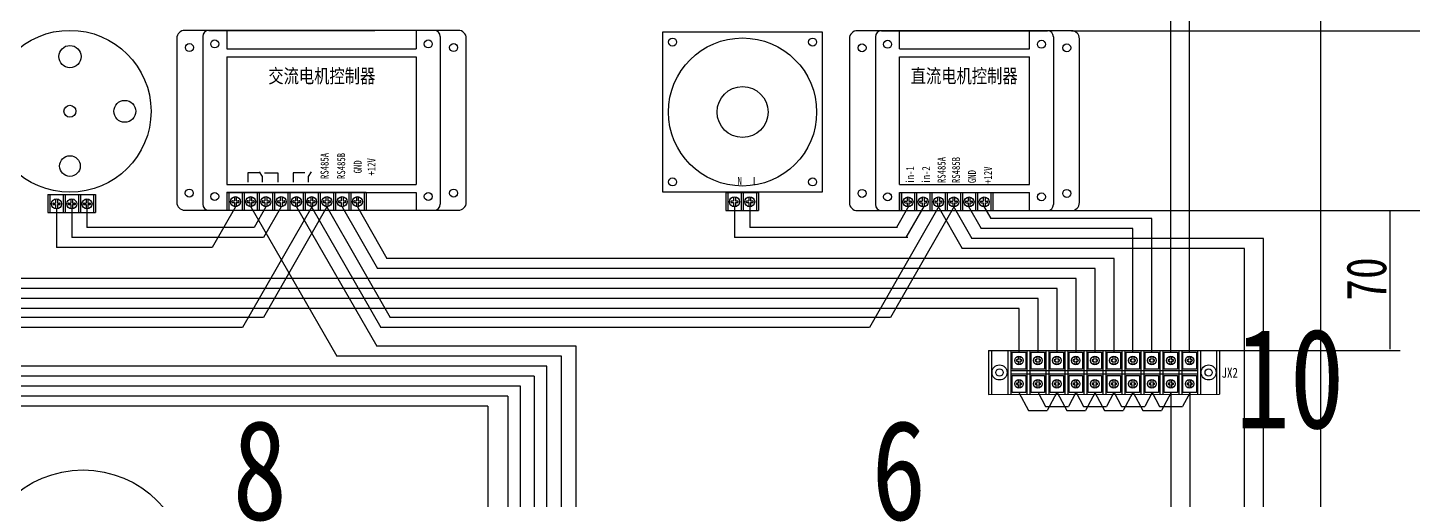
# Model space of a CAD drawing. Extents: x 1266371 to 2543862, y 307832 to 617203.
# Drawn here: x 1267639 to 1268331, y 308514 to 308750 of the extents above; entities that cross this region are included whole.
import ezdxf
from ezdxf.enums import TextEntityAlignment as Align

# ---------------------------------------------------------------- set-up
doc = ezdxf.new("R2010")
doc.units = 0
doc.header["$LTSCALE"] = 1000
doc.header["$MEASUREMENT"] = 0
doc.layers.get('0').update_dxf_attribs({"linetype": 'CONTINUOUS'})
doc.styles.add('-宋体', font='', dxfattribs={"width": 0.8})
doc.styles.get('-宋体').set_extended_font_data('SimSun')

msp = doc.modelspace()

# ---------------------------------------------------------------- linework, layer by layer
at = {"color": 1}
for p, q in [((1268209.75, 308588.18), (1268209.75, 308803)), ((1268219.22, 308588.18), (1268219.22, 308803)), ((1268160.16, 308748.94), (1268375.73, 308748.94)), ((1268094.09, 308661.36), (1268059.27, 308600.54)), ((1268101.69, 308661.36), (1268069.74, 308605.54)), ((1268078.84, 308661.36), (1268072.65, 308650.54)), ((1268086.49, 308661.36), (1268077.44, 308645.54)), ((1268093.39, 308661.36), (1268105.59, 308640.04)), ((1268100.98, 308661.36), (1268110.33, 308645.03)), ((1268108.59, 308661.36), (1268115.08, 308650.02)), ((1268116.21, 308661.36), (1268119.84, 308655.02)), ((1267652.95, 308659.78), (1267652.95, 308640.54)), ((1267660.55, 308659.78), (1267660.55, 308645.54)), ((1267668.13, 308659.78), (1267668.13, 308650.54)), ((1267742.35, 308660.89), (1267730.7, 308640.54)), ((1267780.44, 308660.89), (1267745.89, 308600.54)), ((1267757.59, 308660.89), (1267751.66, 308650.54)), ((1267788.03, 308660.89), (1267756.35, 308605.54)), ((1267765.21, 308660.89), (1267756.43, 308645.54)), ((1267780.43, 308660.89), (1267814.98, 308600.54)), ((1267788.04, 308660.89), (1267819.72, 308605.54)), ((1267795.66, 308660.89), (1267813.32, 308630.04)), ((1267803.27, 308660.89), (1267818.07, 308635.03)), ((1267991.75, 308661.25), (1267991.75, 308645.54)), ((1267999.35, 308661.26), (1267999.35, 308650.54)), ((1268200.33, 308655.02), (1268119.84, 308655.02)), ((1268160.16, 308658.94), (1268375.39, 308658.94)), ((1268200.33, 308588.18), (1268200.33, 308655.02)), ((1268319.37, 308589.55), (1268319.37, 308659.05)), ((1267751.66, 308650.54), (1267668.13, 308650.54)), ((1268073.15, 308650.54), (1267999.35, 308650.54)), ((1268190.86, 308650.02), (1268115.08, 308650.02)), ((1268190.86, 308588.18), (1268190.86, 308650.02)), ((1267756.43, 308645.54), (1267660.55, 308645.54)), ((1268078.39, 308645.54), (1267991.75, 308645.54)), ((1268256.11, 308645.02), (1268110.33, 308645.03)), ((1268256.11, 308405.07), (1268256.11, 308645.02)), ((1267730.7, 308640.54), (1267652.95, 308640.54)), ((1268181.44, 308635.02), (1267818.07, 308635.03)), ((1268246.64, 308640.04), (1268105.59, 308640.04)), ((1268181.44, 308588.18), (1268181.44, 308635.02)), ((1268246.64, 308410.06), (1268246.64, 308640.04)), ((1268171.97, 308630.04), (1267813.32, 308630.04)), ((1268171.97, 308588.18), (1268171.97, 308630.04)), ((1268153.07, 308620.04), (1267514.49, 308620.04)), ((1268162.56, 308625.04), (1267519.27, 308625.04)), ((1268153.07, 308588.18), (1268153.07, 308620.04)), ((1268162.56, 308588.18), (1268162.56, 308625.04)), ((1268143.46, 308615.04), (1267119.59, 308615.04)), ((1268143.46, 308588.18), (1268143.46, 308615.04)), ((1268134.06, 308610.04), (1267114.87, 308610.04)), ((1268134.06, 308588.18), (1268134.06, 308610.04)), ((1267745.89, 308600.54), (1267510.45, 308600.54)), ((1267756.35, 308605.54), (1267515.2, 308605.54)), ((1268059.27, 308600.54), (1267814.98, 308600.54)), ((1268069.74, 308605.54), (1267819.72, 308605.54)), ((1268234.14, 308588.94), (1268324.43, 308588.94)), ((1268133.83, 308568.02), (1268138.64, 308558.87)), ((1268143.45, 308568.02), (1268147.14, 308560.99)), ((1268152.77, 308568.02), (1268147.96, 308558.87)), ((1268152.99, 308568.02), (1268157.8, 308558.87)), ((1268162.39, 308568.02), (1268158.69, 308560.99)), ((1268162.48, 308568.02), (1268166.17, 308560.99)), ((1268171.93, 308568.02), (1268167.12, 308558.87)), ((1268171.92, 308568.02), (1268176.73, 308558.87)), ((1268181.42, 308568.02), (1268177.73, 308560.99)), ((1268181.53, 308568.02), (1268185.22, 308560.99)), ((1268190.86, 308568.02), (1268186.05, 308558.87)), ((1268191.05, 308568.02), (1268195.86, 308558.87)), ((1268200.47, 308568.02), (1268196.77, 308560.99)), ((1268200.47, 308568.02), (1268204.17, 308560.99)), ((1268209.99, 308568.02), (1268205.18, 308558.87)), ((1268209.97, 308293.46), (1268209.97, 308567.99)), ((1268219.41, 308568.02), (1268215.72, 308560.99)), ((1268219.44, 308293.23), (1268219.44, 308567.96)), ((1268138.64, 308558.87), (1268147.96, 308558.87)), ((1268147.14, 308560.99), (1268158.69, 308560.99)), ((1268157.8, 308558.87), (1268167.12, 308558.87)), ((1268166.17, 308560.99), (1268177.73, 308560.99)), ((1268176.73, 308558.87), (1268186.05, 308558.87)), ((1268185.22, 308560.99), (1268196.77, 308560.99)), ((1268195.86, 308558.87), (1268205.18, 308558.87)), ((1268204.17, 308560.99), (1268215.72, 308560.99))]:
    msp.add_line(p, q, dxfattribs=at)
for p, q in [((1267726.01, 308746.11), (1267726.01, 308693.63)), ((1267729.01, 308749.11), (1267812.01, 308749.11)), ((1267738.01, 308749.11), (1267738.01, 308739.96)), ((1267832.72, 308749.12), (1267832.72, 308739.96)), ((1267844.72, 308746.11), (1267844.72, 308687.1)), ((1268062.16, 308745.94), (1268062.16, 308693.46)), ((1268065.16, 308748.94), (1268148.16, 308748.94)), ((1268074.16, 308739.94), (1268074.16, 308748.94)), ((1268139.16, 308739.94), (1268139.16, 308748.94)), ((1268151.16, 308745.94), (1268151.16, 308686.94)), ((1267738.01, 308739.96), (1267832.72, 308739.96)), ((1268074.16, 308739.94), (1268139.16, 308739.94)), ((1267738.01, 308735.96), (1267832.72, 308735.96)), ((1267738.01, 308735.96), (1267738.01, 308671.96)), ((1267832.72, 308735.96), (1267832.72, 308671.96)), ((1268074.16, 308671.94), (1268074.16, 308735.94)), ((1268074.16, 308735.94), (1268139.16, 308735.94)), ((1268139.16, 308671.94), (1268139.16, 308735.94)), ((1267726.01, 308721.13), (1267726.01, 308662.11)), ((1267844.72, 308720.71), (1267844.72, 308662.11)), ((1268062.16, 308720.97), (1268062.16, 308661.94)), ((1268151.16, 308720.55), (1268151.16, 308661.94)), ((1267754.4, 308677.88), (1267748.53, 308677.88)), ((1267748.53, 308677.88), (1267748.53, 308673.2)), ((1267755.87, 308675.96), (1267754.35, 308678.34)), ((1267755.87, 308673.24), (1267755.87, 308675.96)), ((1267756.93, 308677.84), (1267763.51, 308677.84)), ((1267763.51, 308677.84), (1267763.51, 308673.2)), ((1267777.02, 308677.88), (1267771.15, 308677.88)), ((1267771.15, 308677.88), (1267771.15, 308673.2)), ((1267778.87, 308675.96), (1267780.32, 308678.34)), ((1267778.87, 308673.24), (1267778.87, 308675.96)), ((1267738.01, 308671.96), (1267832.72, 308671.96)), ((1268074.16, 308671.94), (1268139.16, 308671.94)), ((1267648.59, 308666.98), (1267672.45, 308666.98)), ((1267648.59, 308666.98), (1267648.59, 308657.98)), ((1267649.59, 308666.98), (1267649.59, 308657.98)), ((1267651.43, 308662.69), (1267652.45, 308662.69)), ((1267651.43, 308661.92), (1267652.45, 308661.92)), ((1267652.45, 308664.77), (1267652.45, 308662.69)), ((1267652.45, 308661.92), (1267652.45, 308659.82)), ((1267653.34, 308664.77), (1267653.34, 308662.69)), ((1267653.34, 308662.69), (1267654.36, 308662.69)), ((1267653.34, 308661.92), (1267653.34, 308659.82)), ((1267653.34, 308661.92), (1267654.38, 308661.92)), ((1267656.21, 308666.98), (1267656.21, 308657.98)), ((1267657.21, 308666.98), (1267657.21, 308657.98)), ((1267659.05, 308662.69), (1267660.07, 308662.69)), ((1267659.05, 308661.92), (1267660.07, 308661.92)), ((1267660.07, 308664.77), (1267660.07, 308662.69)), ((1267660.07, 308661.92), (1267660.07, 308659.82)), ((1267660.96, 308664.77), (1267660.96, 308662.69)), ((1267660.96, 308662.69), (1267661.98, 308662.69)), ((1267660.96, 308661.92), (1267660.96, 308659.82)), ((1267660.96, 308661.92), (1267662, 308661.92)), ((1267663.83, 308666.98), (1267663.83, 308657.98)), ((1267664.83, 308666.98), (1267664.83, 308657.98)), ((1267666.67, 308662.69), (1267667.69, 308662.69)), ((1267666.67, 308661.92), (1267667.69, 308661.92)), ((1267667.69, 308664.77), (1267667.69, 308662.69)), ((1267667.69, 308661.92), (1267667.69, 308659.82)), ((1267668.58, 308664.77), (1267668.58, 308662.69)), ((1267668.58, 308662.69), (1267669.6, 308662.69)), ((1267668.58, 308661.92), (1267668.58, 308659.82)), ((1267668.58, 308661.92), (1267669.62, 308661.92)), ((1267671.45, 308666.98), (1267671.45, 308657.98)), ((1267672.45, 308666.98), (1267672.45, 308657.98)), ((1267738.01, 308668.09), (1267738.01, 308659.24)), ((1267738.01, 308668.09), (1267807.59, 308668.09)), ((1267738.01, 308668.09), (1267738.01, 308659.09)), ((1267738.01, 308667.96), (1267832.72, 308667.96)), ((1267739.01, 308668.09), (1267739.01, 308659.09)), ((1267740.84, 308663.81), (1267741.86, 308663.81)), ((1267740.84, 308663.03), (1267741.86, 308663.03)), ((1267741.86, 308665.88), (1267741.86, 308663.81)), ((1267741.86, 308663.03), (1267741.86, 308660.94)), ((1267742.76, 308665.88), (1267742.76, 308663.81)), ((1267742.76, 308663.81), (1267743.77, 308663.81)), ((1267742.76, 308663.03), (1267742.76, 308660.93)), ((1267742.76, 308663.03), (1267743.79, 308663.03)), ((1267745.63, 308668.09), (1267745.63, 308659.09)), ((1267746.63, 308668.09), (1267746.63, 308659.09)), ((1267748.46, 308663.81), (1267749.48, 308663.81)), ((1267748.46, 308663.03), (1267749.48, 308663.03)), ((1267749.48, 308665.88), (1267749.48, 308663.81)), ((1267749.48, 308663.03), (1267749.48, 308660.94)), ((1267750.38, 308665.88), (1267750.38, 308663.81)), ((1267750.38, 308663.81), (1267751.39, 308663.81)), ((1267750.38, 308663.03), (1267750.38, 308660.93)), ((1267750.38, 308663.03), (1267751.41, 308663.03)), ((1267753.25, 308668.09), (1267753.25, 308659.09)), ((1267754.25, 308668.09), (1267754.25, 308659.09)), ((1267756.08, 308663.81), (1267757.1, 308663.81)), ((1267756.08, 308663.03), (1267757.1, 308663.03)), ((1267757.1, 308665.88), (1267757.1, 308663.81)), ((1267757.1, 308663.03), (1267757.1, 308660.94)), ((1267758, 308665.88), (1267758, 308663.81)), ((1267758, 308663.81), (1267759.01, 308663.81)), ((1267758, 308663.03), (1267758, 308660.93)), ((1267758, 308663.03), (1267759.03, 308663.03)), ((1267760.87, 308668.09), (1267760.87, 308659.09)), ((1267761.87, 308668.09), (1267761.87, 308659.09)), ((1267763.7, 308663.81), (1267764.72, 308663.81)), ((1267763.7, 308663.03), (1267764.72, 308663.03)), ((1267764.72, 308665.88), (1267764.72, 308663.81)), ((1267764.72, 308663.03), (1267764.72, 308660.94)), ((1267765.62, 308665.88), (1267765.62, 308663.81)), ((1267765.62, 308663.81), (1267766.63, 308663.81)), ((1267765.62, 308663.03), (1267765.62, 308660.93)), ((1267765.62, 308663.03), (1267766.65, 308663.03)), ((1267768.49, 308668.09), (1267768.49, 308659.09)), ((1267769.49, 308668.09), (1267769.49, 308659.09)), ((1267771.32, 308663.81), (1267772.34, 308663.81)), ((1267771.32, 308663.03), (1267772.34, 308663.03)), ((1267772.34, 308665.88), (1267772.34, 308663.81)), ((1267772.34, 308663.03), (1267772.34, 308660.94)), ((1267773.24, 308665.88), (1267773.24, 308663.81)), ((1267773.24, 308663.81), (1267774.25, 308663.81)), ((1267773.24, 308663.03), (1267773.24, 308660.93)), ((1267773.24, 308663.03), (1267774.27, 308663.03)), ((1267776.11, 308668.09), (1267776.11, 308659.09)), ((1267777.11, 308668.09), (1267777.11, 308659.09)), ((1267778.94, 308663.81), (1267779.96, 308663.81)), ((1267778.94, 308663.03), (1267779.96, 308663.03)), ((1267779.96, 308665.88), (1267779.96, 308663.81)), ((1267779.96, 308663.03), (1267779.96, 308660.94)), ((1267780.86, 308665.88), (1267780.86, 308663.81)), ((1267780.86, 308663.81), (1267781.87, 308663.81)), ((1267780.86, 308663.03), (1267780.86, 308660.93)), ((1267780.86, 308663.03), (1267781.89, 308663.03)), ((1267783.73, 308668.09), (1267783.73, 308659.09)), ((1267784.73, 308668.09), (1267784.73, 308659.09)), ((1267786.56, 308663.81), (1267787.58, 308663.81)), ((1267786.56, 308663.03), (1267787.58, 308663.03)), ((1267787.58, 308665.88), (1267787.58, 308663.81)), ((1267787.58, 308663.03), (1267787.58, 308660.94)), ((1267788.48, 308665.88), (1267788.48, 308663.81)), ((1267788.48, 308663.81), (1267789.49, 308663.81)), ((1267788.48, 308663.03), (1267788.48, 308660.93)), ((1267788.48, 308663.03), (1267789.51, 308663.03)), ((1267791.35, 308668.09), (1267791.35, 308659.09)), ((1267792.35, 308668.09), (1267792.35, 308659.09)), ((1267794.18, 308663.81), (1267795.2, 308663.81)), ((1267794.18, 308663.03), (1267795.2, 308663.03)), ((1267795.2, 308665.88), (1267795.2, 308663.81)), ((1267795.2, 308663.03), (1267795.2, 308660.94)), ((1267796.1, 308665.88), (1267796.1, 308663.81)), ((1267796.1, 308663.81), (1267797.11, 308663.81)), ((1267796.1, 308663.03), (1267796.1, 308660.93)), ((1267796.1, 308663.03), (1267797.13, 308663.03)), ((1267798.97, 308668.09), (1267798.97, 308659.09)), ((1267799.97, 308668.09), (1267799.97, 308659.09)), ((1267801.8, 308663.81), (1267802.82, 308663.81)), ((1267801.8, 308663.03), (1267802.82, 308663.03)), ((1267802.82, 308665.88), (1267802.82, 308663.81)), ((1267802.82, 308663.03), (1267802.82, 308660.94)), ((1267803.72, 308665.88), (1267803.72, 308663.81)), ((1267803.72, 308663.81), (1267804.73, 308663.81)), ((1267803.72, 308663.03), (1267803.72, 308660.93)), ((1267803.72, 308663.03), (1267804.75, 308663.03)), ((1267806.59, 308668.09), (1267806.59, 308659.09)), ((1267807.59, 308668.09), (1267807.59, 308659.09)), ((1267832.72, 308667.96), (1267832.72, 308659.11)), ((1267987.43, 308668.05), (1268003.67, 308668.05)), ((1267987.43, 308668.05), (1267987.43, 308659.05)), ((1267988.43, 308668.05), (1267988.43, 308659.05)), ((1267990.26, 308663.76), (1267991.28, 308663.76)), ((1267990.26, 308662.99), (1267991.28, 308662.99)), ((1267991.28, 308665.84), (1267991.28, 308663.76)), ((1267991.28, 308662.99), (1267991.28, 308660.89)), ((1267992.18, 308665.84), (1267992.18, 308663.76)), ((1267992.18, 308663.76), (1267993.19, 308663.76)), ((1267992.18, 308662.99), (1267992.18, 308660.89)), ((1267992.18, 308662.99), (1267993.21, 308662.99)), ((1267995.05, 308668.05), (1267995.05, 308659.05)), ((1267996.05, 308668.05), (1267996.05, 308659.05)), ((1267997.88, 308663.76), (1267998.9, 308663.76)), ((1267997.88, 308662.99), (1267998.9, 308662.99)), ((1267998.9, 308665.84), (1267998.9, 308663.76)), ((1267998.9, 308662.99), (1267998.9, 308660.89)), ((1267999.8, 308665.84), (1267999.8, 308663.76)), ((1267999.8, 308663.76), (1268000.81, 308663.76)), ((1267999.8, 308662.99), (1267999.8, 308660.89)), ((1267999.8, 308662.99), (1268000.83, 308662.99)), ((1268002.67, 308668.05), (1268002.67, 308659.05)), ((1268003.67, 308668.05), (1268003.67, 308659.05)), ((1268074.16, 308658.94), (1268074.16, 308667.94)), ((1268074.16, 308667.94), (1268139.16, 308667.94)), ((1268074.16, 308667.94), (1268120.88, 308667.94)), ((1268074.16, 308667.94), (1268074.16, 308658.94)), ((1268074.16, 308667.94), (1268120.88, 308667.94)), ((1268074.16, 308667.94), (1268074.16, 308658.94)), ((1268075.16, 308667.94), (1268075.16, 308658.94)), ((1268075.16, 308667.94), (1268075.16, 308658.94)), ((1268076.99, 308662.88), (1268078.01, 308662.88)), ((1268076.99, 308662.88), (1268078.01, 308662.88)), ((1268077, 308663.66), (1268078.01, 308663.66)), ((1268077, 308663.66), (1268078.01, 308663.66)), ((1268078.01, 308665.73), (1268078.01, 308663.66)), ((1268078.01, 308665.73), (1268078.01, 308663.66)), ((1268078.01, 308662.88), (1268078.01, 308660.79)), ((1268078.01, 308662.88), (1268078.01, 308660.79)), ((1268078.91, 308665.73), (1268078.91, 308663.66)), ((1268078.91, 308665.73), (1268078.91, 308663.66)), ((1268078.91, 308663.66), (1268079.93, 308663.66)), ((1268078.91, 308663.66), (1268079.93, 308663.66)), ((1268078.91, 308662.88), (1268078.91, 308660.79)), ((1268078.91, 308662.88), (1268079.94, 308662.88)), ((1268078.91, 308662.88), (1268078.91, 308660.79)), ((1268078.91, 308662.88), (1268079.94, 308662.88)), ((1268081.78, 308667.94), (1268081.78, 308658.94)), ((1268081.78, 308667.94), (1268081.78, 308658.94)), ((1268082.78, 308667.94), (1268082.78, 308658.94)), ((1268082.78, 308667.94), (1268082.78, 308658.94)), ((1268084.61, 308662.88), (1268085.63, 308662.88)), ((1268084.61, 308662.88), (1268085.63, 308662.88)), ((1268084.62, 308663.66), (1268085.63, 308663.66)), ((1268084.62, 308663.66), (1268085.63, 308663.66)), ((1268085.63, 308665.73), (1268085.63, 308663.66)), ((1268085.63, 308665.73), (1268085.63, 308663.66)), ((1268085.63, 308662.88), (1268085.63, 308660.79)), ((1268085.63, 308662.88), (1268085.63, 308660.79)), ((1268086.53, 308665.73), (1268086.53, 308663.66)), ((1268086.53, 308665.73), (1268086.53, 308663.66)), ((1268086.53, 308663.66), (1268087.55, 308663.66)), ((1268086.53, 308663.66), (1268087.55, 308663.66)), ((1268086.53, 308662.88), (1268086.53, 308660.79)), ((1268086.53, 308662.88), (1268087.56, 308662.88)), ((1268086.53, 308662.88), (1268086.53, 308660.79)), ((1268086.53, 308662.88), (1268087.56, 308662.88)), ((1268089.4, 308667.94), (1268089.4, 308658.94)), ((1268089.4, 308667.94), (1268089.4, 308658.94)), ((1268090.4, 308667.94), (1268090.4, 308658.94)), ((1268090.4, 308667.94), (1268090.4, 308658.94)), ((1268092.23, 308662.88), (1268093.25, 308662.88)), ((1268092.23, 308662.88), (1268093.25, 308662.88)), ((1268092.24, 308663.66), (1268093.25, 308663.66)), ((1268092.24, 308663.66), (1268093.25, 308663.66)), ((1268093.25, 308665.73), (1268093.25, 308663.66)), ((1268093.25, 308665.73), (1268093.25, 308663.66)), ((1268093.25, 308662.88), (1268093.25, 308660.79)), ((1268093.25, 308662.88), (1268093.25, 308660.79)), ((1268094.15, 308665.73), (1268094.15, 308663.66)), ((1268094.15, 308665.73), (1268094.15, 308663.66)), ((1268094.15, 308663.66), (1268095.17, 308663.66)), ((1268094.15, 308663.66), (1268095.17, 308663.66)), ((1268094.15, 308662.88), (1268094.15, 308660.79)), ((1268094.15, 308662.88), (1268095.18, 308662.88)), ((1268094.15, 308662.88), (1268094.15, 308660.79)), ((1268094.15, 308662.88), (1268095.18, 308662.88)), ((1268097.02, 308667.94), (1268097.02, 308658.94)), ((1268097.02, 308667.94), (1268097.02, 308658.94)), ((1268098.02, 308667.94), (1268098.02, 308658.94)), ((1268098.02, 308667.94), (1268098.02, 308658.94)), ((1268099.85, 308662.88), (1268100.87, 308662.88)), ((1268099.85, 308662.88), (1268100.87, 308662.88)), ((1268099.86, 308663.66), (1268100.87, 308663.66)), ((1268099.86, 308663.66), (1268100.87, 308663.66)), ((1268100.87, 308665.73), (1268100.87, 308663.66)), ((1268100.87, 308665.73), (1268100.87, 308663.66)), ((1268100.87, 308662.88), (1268100.87, 308660.79)), ((1268100.87, 308662.88), (1268100.87, 308660.79)), ((1268101.77, 308665.73), (1268101.77, 308663.66)), ((1268101.77, 308665.73), (1268101.77, 308663.66)), ((1268101.77, 308663.66), (1268102.79, 308663.66)), ((1268101.77, 308663.66), (1268102.79, 308663.66)), ((1268101.77, 308662.88), (1268101.77, 308660.79)), ((1268101.77, 308662.88), (1268102.8, 308662.88)), ((1268101.77, 308662.88), (1268101.77, 308660.79)), ((1268101.77, 308662.88), (1268102.8, 308662.88)), ((1268104.64, 308667.94), (1268104.64, 308658.94)), ((1268104.64, 308667.94), (1268104.64, 308658.94)), ((1268105.64, 308667.94), (1268105.64, 308658.94)), ((1268105.64, 308667.94), (1268105.64, 308658.94)), ((1268107.47, 308662.88), (1268108.49, 308662.88)), ((1268107.47, 308662.88), (1268108.49, 308662.88)), ((1268107.48, 308663.66), (1268108.49, 308663.66)), ((1268107.48, 308663.66), (1268108.49, 308663.66)), ((1268108.49, 308665.73), (1268108.49, 308663.66)), ((1268108.49, 308665.73), (1268108.49, 308663.66)), ((1268108.49, 308662.88), (1268108.49, 308660.79)), ((1268108.49, 308662.88), (1268108.49, 308660.79)), ((1268109.39, 308665.73), (1268109.39, 308663.66)), ((1268109.39, 308665.73), (1268109.39, 308663.66)), ((1268109.39, 308663.66), (1268110.41, 308663.66)), ((1268109.39, 308663.66), (1268110.41, 308663.66)), ((1268109.39, 308662.88), (1268109.39, 308660.79)), ((1268109.39, 308662.88), (1268110.42, 308662.88)), ((1268109.39, 308662.88), (1268109.39, 308660.79)), ((1268109.39, 308662.88), (1268110.42, 308662.88)), ((1268112.26, 308667.94), (1268112.26, 308658.94)), ((1268112.26, 308667.94), (1268112.26, 308658.94)), ((1268113.26, 308667.94), (1268113.26, 308658.94)), ((1268113.26, 308667.94), (1268113.26, 308658.94)), ((1268115.09, 308662.88), (1268116.11, 308662.88)), ((1268115.09, 308662.88), (1268116.11, 308662.88)), ((1268115.1, 308663.66), (1268116.11, 308663.66)), ((1268115.1, 308663.66), (1268116.11, 308663.66)), ((1268116.11, 308665.73), (1268116.11, 308663.66)), ((1268116.11, 308665.73), (1268116.11, 308663.66)), ((1268116.11, 308662.88), (1268116.11, 308660.79)), ((1268116.11, 308662.88), (1268116.11, 308660.79)), ((1268117.01, 308665.73), (1268117.01, 308663.66)), ((1268117.01, 308665.73), (1268117.01, 308663.66)), ((1268117.01, 308663.66), (1268118.03, 308663.66)), ((1268117.01, 308663.66), (1268118.03, 308663.66)), ((1268117.01, 308662.88), (1268117.01, 308660.79)), ((1268117.01, 308662.88), (1268118.04, 308662.88)), ((1268117.01, 308662.88), (1268117.01, 308660.79)), ((1268117.01, 308662.88), (1268118.04, 308662.88)), ((1268119.88, 308667.94), (1268119.88, 308658.94)), ((1268119.88, 308667.94), (1268119.88, 308658.94)), ((1268120.88, 308667.94), (1268120.88, 308658.94)), ((1268120.88, 308667.94), (1268120.88, 308658.94)), ((1268139.16, 308658.94), (1268139.16, 308667.94)), ((1267648.59, 308657.98), (1267672.45, 308657.98)), ((1267738.01, 308659.09), (1267807.59, 308659.09)), ((1267749.95, 308660.89), (1267792.93, 308586.15)), ((1267772.82, 308660.89), (1267812.93, 308591.15)), ((1267987.43, 308659.05), (1268003.67, 308659.05)), ((1268065.16, 308658.94), (1268148.16, 308658.94)), ((1268074.16, 308658.94), (1268120.88, 308658.94)), ((1268074.16, 308658.94), (1268120.88, 308658.94)), ((1267905.37, 308586.15), (1267792.93, 308586.15)), ((1267912.65, 308591.15), (1267812.93, 308591.15)), ((1267905.37, 308340.38), (1267905.37, 308586.15)), ((1267912.65, 308345.08), (1267912.65, 308591.15)), ((1268118.67, 308588.94), (1268234.14, 308588.94)), ((1268118.67, 308588.94), (1268118.67, 308566.99)), ((1268120.17, 308588.94), (1268120.17, 308566.99)), ((1268128.34, 308588.94), (1268128.34, 308567.04)), ((1268129.84, 308588.94), (1268129.84, 308567.04)), ((1268133.48, 308586.07), (1268133.48, 308584.38)), ((1268134.38, 308586.07), (1268134.38, 308584.38)), ((1268137.84, 308588.94), (1268137.84, 308567.04)), ((1268139.34, 308588.94), (1268139.34, 308567.04)), ((1268142.9, 308586.07), (1268142.9, 308584.38)), ((1268143.8, 308586.07), (1268143.8, 308584.38)), ((1268147.34, 308588.94), (1268147.34, 308567.04)), ((1268148.84, 308588.94), (1268148.84, 308567.04)), ((1268152.42, 308586.07), (1268152.42, 308584.38)), ((1268153.32, 308586.07), (1268153.32, 308584.38)), ((1268156.84, 308588.94), (1268156.84, 308567.04)), ((1268158.34, 308588.94), (1268158.34, 308567.04)), ((1268161.84, 308586.07), (1268161.84, 308584.38)), ((1268162.73, 308586.07), (1268162.73, 308584.38)), ((1268166.34, 308588.94), (1268166.34, 308567.04)), ((1268167.84, 308588.94), (1268167.84, 308567.04)), ((1268171.4, 308586.07), (1268171.4, 308584.38)), ((1268172.29, 308586.07), (1268172.29, 308584.38)), ((1268175.84, 308588.94), (1268175.84, 308567.04)), ((1268177.34, 308588.94), (1268177.34, 308567.04)), ((1268180.92, 308586.07), (1268180.92, 308584.38)), ((1268181.82, 308586.07), (1268181.82, 308584.38)), ((1268185.34, 308588.94), (1268185.34, 308567.04)), ((1268186.84, 308588.94), (1268186.84, 308567.04)), ((1268190.4, 308586.07), (1268190.4, 308584.38)), ((1268191.3, 308586.07), (1268191.3, 308584.38)), ((1268194.84, 308588.94), (1268194.84, 308567.04)), ((1268196.34, 308588.94), (1268196.34, 308567.04)), ((1268199.87, 308586.07), (1268199.87, 308584.38)), ((1268200.76, 308586.07), (1268200.76, 308584.38)), ((1268204.34, 308588.94), (1268204.34, 308567.04)), ((1268205.84, 308588.94), (1268205.84, 308567.04)), ((1268209.34, 308586.07), (1268209.34, 308584.38)), ((1268210.24, 308586.07), (1268210.24, 308584.38)), ((1268213.84, 308588.94), (1268213.84, 308567.04)), ((1268215.34, 308588.94), (1268215.34, 308567.04)), ((1268218.78, 308586.07), (1268218.78, 308584.38)), ((1268219.68, 308586.07), (1268219.68, 308584.38)), ((1268223.22, 308588.94), (1268223.22, 308567.04)), ((1268224.72, 308588.94), (1268224.72, 308567.04)), ((1268232.64, 308588.94), (1268232.64, 308567.04)), ((1268234.14, 308588.94), (1268234.14, 308567.04)), ((1267897.89, 308581.15), (1267354.6, 308581.15)), ((1267897.89, 308335.08), (1267897.89, 308581.15)), ((1268129.84, 308578.9), (1268223.22, 308578.9)), ((1268132.96, 308584.38), (1268133.48, 308584.38)), ((1268132.96, 308583.61), (1268133.48, 308583.61)), ((1268133.48, 308583.61), (1268133.48, 308581.9)), ((1268134.38, 308584.38), (1268134.89, 308584.38)), ((1268134.38, 308583.61), (1268134.38, 308581.9)), ((1268134.38, 308583.61), (1268134.91, 308583.61)), ((1268142.38, 308584.38), (1268142.9, 308584.38)), ((1268142.38, 308583.61), (1268142.9, 308583.61)), ((1268142.9, 308583.61), (1268142.9, 308581.9)), ((1268143.8, 308584.38), (1268144.31, 308584.38)), ((1268143.8, 308583.61), (1268143.8, 308581.9)), ((1268143.8, 308583.61), (1268144.33, 308583.61)), ((1268151.9, 308584.38), (1268152.42, 308584.38)), ((1268151.9, 308583.61), (1268152.42, 308583.61)), ((1268152.42, 308583.61), (1268152.42, 308581.9)), ((1268153.32, 308584.38), (1268153.83, 308584.38)), ((1268153.32, 308583.61), (1268153.32, 308581.9)), ((1268153.32, 308583.61), (1268153.85, 308583.61)), ((1268161.32, 308584.38), (1268161.84, 308584.38)), ((1268161.32, 308583.61), (1268161.84, 308583.61)), ((1268161.84, 308583.61), (1268161.84, 308581.9)), ((1268162.73, 308584.38), (1268163.25, 308584.38)), ((1268162.73, 308583.61), (1268162.73, 308581.9)), ((1268162.73, 308583.61), (1268163.27, 308583.61)), ((1268170.88, 308584.38), (1268171.4, 308584.38)), ((1268170.88, 308583.61), (1268171.4, 308583.61)), ((1268171.4, 308583.61), (1268171.4, 308581.9)), ((1268172.29, 308584.38), (1268172.81, 308584.38)), ((1268172.29, 308583.61), (1268172.29, 308581.9)), ((1268172.29, 308583.61), (1268172.83, 308583.61)), ((1268180.4, 308584.38), (1268180.92, 308584.38)), ((1268180.4, 308583.61), (1268180.92, 308583.61)), ((1268180.92, 308583.61), (1268180.92, 308581.9)), ((1268181.82, 308584.38), (1268182.34, 308584.38)), ((1268181.82, 308583.61), (1268181.82, 308581.9)), ((1268181.82, 308583.61), (1268182.35, 308583.61)), ((1268189.88, 308584.38), (1268190.4, 308584.38)), ((1268189.88, 308583.61), (1268190.4, 308583.61)), ((1268190.4, 308583.61), (1268190.4, 308581.9)), ((1268191.3, 308584.38), (1268191.81, 308584.38)), ((1268191.3, 308583.61), (1268191.3, 308581.9)), ((1268191.3, 308583.61), (1268191.83, 308583.61)), ((1268199.35, 308584.38), (1268199.87, 308584.38)), ((1268199.35, 308583.61), (1268199.87, 308583.61)), ((1268199.87, 308583.61), (1268199.87, 308581.9)), ((1268200.76, 308584.38), (1268201.28, 308584.38)), ((1268200.76, 308583.61), (1268200.76, 308581.9)), ((1268200.76, 308583.61), (1268201.3, 308583.61)), ((1268208.82, 308583.61), (1268209.34, 308583.61)), ((1268208.83, 308584.38), (1268209.34, 308584.38)), ((1268209.34, 308583.61), (1268209.34, 308581.9)), ((1268210.24, 308584.38), (1268210.76, 308584.38)), ((1268210.24, 308583.61), (1268210.24, 308581.9)), ((1268210.24, 308583.61), (1268210.77, 308583.61)), ((1268218.26, 308584.38), (1268218.78, 308584.38)), ((1268218.26, 308583.61), (1268218.78, 308583.61)), ((1268218.78, 308583.61), (1268218.78, 308581.9)), ((1268219.68, 308584.38), (1268220.19, 308584.38)), ((1268219.68, 308583.61), (1268219.68, 308581.9)), ((1268219.68, 308583.61), (1268220.21, 308583.61)), ((1267891.57, 308576.15), (1267271.97, 308576.15)), ((1267891.57, 308576.15), (1267891.57, 308330.08)), ((1268129.84, 308577.26), (1268223.22, 308577.26)), ((1268132.96, 308572.68), (1268133.48, 308572.68)), ((1268132.96, 308571.91), (1268133.48, 308571.91)), ((1268133.48, 308574.37), (1268133.48, 308572.68)), ((1268133.48, 308571.91), (1268133.48, 308570.2)), ((1268134.38, 308574.37), (1268134.38, 308572.68)), ((1268134.38, 308572.68), (1268134.89, 308572.68)), ((1268134.38, 308571.91), (1268134.38, 308570.2)), ((1268134.38, 308571.91), (1268134.91, 308571.91)), ((1268142.38, 308572.68), (1268142.9, 308572.68)), ((1268142.38, 308571.91), (1268142.9, 308571.91)), ((1268142.9, 308574.37), (1268142.9, 308572.68)), ((1268142.9, 308571.91), (1268142.9, 308570.2)), ((1268143.8, 308574.37), (1268143.8, 308572.68)), ((1268143.8, 308572.68), (1268144.31, 308572.68)), ((1268143.8, 308571.91), (1268143.8, 308570.2)), ((1268143.8, 308571.91), (1268144.33, 308571.91)), ((1268151.9, 308572.68), (1268152.42, 308572.68)), ((1268151.9, 308571.91), (1268152.42, 308571.91)), ((1268152.42, 308574.37), (1268152.42, 308572.68)), ((1268152.42, 308571.91), (1268152.42, 308570.2)), ((1268153.32, 308574.37), (1268153.32, 308572.68)), ((1268153.32, 308572.68), (1268153.83, 308572.68)), ((1268153.32, 308571.91), (1268153.32, 308570.2)), ((1268153.32, 308571.91), (1268153.85, 308571.91)), ((1268161.32, 308572.68), (1268161.84, 308572.68)), ((1268161.32, 308571.91), (1268161.84, 308571.91)), ((1268161.84, 308574.37), (1268161.84, 308572.68)), ((1268161.84, 308571.91), (1268161.84, 308570.2)), ((1268162.73, 308574.37), (1268162.73, 308572.68)), ((1268162.73, 308572.68), (1268163.25, 308572.68)), ((1268162.73, 308571.91), (1268162.73, 308570.2)), ((1268162.73, 308571.91), (1268163.27, 308571.91)), ((1268170.88, 308572.68), (1268171.4, 308572.68)), ((1268170.88, 308571.91), (1268171.4, 308571.91)), ((1268171.4, 308574.37), (1268171.4, 308572.68)), ((1268171.4, 308571.91), (1268171.4, 308570.2)), ((1268172.29, 308574.37), (1268172.29, 308572.68)), ((1268172.29, 308572.68), (1268172.81, 308572.68)), ((1268172.29, 308571.91), (1268172.29, 308570.2)), ((1268172.29, 308571.91), (1268172.83, 308571.91)), ((1268180.4, 308572.68), (1268180.92, 308572.68)), ((1268180.4, 308571.91), (1268180.92, 308571.91)), ((1268180.92, 308574.37), (1268180.92, 308572.68)), ((1268180.92, 308571.91), (1268180.92, 308570.2)), ((1268181.82, 308574.37), (1268181.82, 308572.68)), ((1268181.82, 308572.68), (1268182.34, 308572.68)), ((1268181.82, 308571.91), (1268181.82, 308570.2)), ((1268181.82, 308571.91), (1268182.35, 308571.91)), ((1268189.88, 308572.68), (1268190.4, 308572.68)), ((1268189.88, 308571.91), (1268190.4, 308571.91)), ((1268190.4, 308574.37), (1268190.4, 308572.68)), ((1268190.4, 308571.91), (1268190.4, 308570.2)), ((1268191.3, 308574.37), (1268191.3, 308572.68)), ((1268191.3, 308572.68), (1268191.81, 308572.68)), ((1268191.3, 308571.91), (1268191.3, 308570.2)), ((1268191.3, 308571.91), (1268191.83, 308571.91)), ((1268199.35, 308572.68), (1268199.87, 308572.68)), ((1268199.35, 308571.91), (1268199.87, 308571.91)), ((1268199.87, 308574.37), (1268199.87, 308572.68)), ((1268199.87, 308571.91), (1268199.87, 308570.2)), ((1268200.76, 308574.37), (1268200.76, 308572.68)), ((1268200.76, 308572.68), (1268201.28, 308572.68)), ((1268200.76, 308571.91), (1268200.76, 308570.2)), ((1268200.76, 308571.91), (1268201.3, 308571.91)), ((1268208.82, 308571.91), (1268209.34, 308571.91)), ((1268208.83, 308572.68), (1268209.34, 308572.68)), ((1268209.34, 308574.37), (1268209.34, 308572.68)), ((1268209.34, 308571.91), (1268209.34, 308570.2)), ((1268210.24, 308574.37), (1268210.24, 308572.68)), ((1268210.24, 308572.68), (1268210.76, 308572.68)), ((1268210.24, 308571.91), (1268210.24, 308570.2)), ((1268210.24, 308571.91), (1268210.77, 308571.91)), ((1268218.26, 308572.68), (1268218.78, 308572.68)), ((1268218.26, 308571.91), (1268218.78, 308571.91)), ((1268218.78, 308574.37), (1268218.78, 308572.68)), ((1268218.78, 308571.91), (1268218.78, 308570.2)), ((1268219.68, 308574.37), (1268219.68, 308572.68)), ((1268219.68, 308572.68), (1268220.19, 308572.68)), ((1268219.68, 308571.91), (1268219.68, 308570.2)), ((1268219.68, 308571.91), (1268220.21, 308571.91)), ((1267878.51, 308566.15), (1266934.05, 308566.15)), ((1267884.81, 308571.15), (1266941.7, 308571.15)), ((1267878.51, 308566.15), (1267878.51, 308320.08)), ((1267884.81, 308325.08), (1267884.81, 308571.15)), ((1268118.67, 308566.99), (1268234.14, 308567.04)), ((1267868.51, 308561.15), (1267264.37, 308561.15)), ((1267868.51, 308561.15), (1267868.51, 308320.08))]:
    msp.add_line(p, q)
for points in [[(1266784.74, 308114.1), (1268284.74, 308114.1), (1268284.74, 309034.1), (1266784.74, 309034.1)], [(1267955.79, 308668.27), (1268035.79, 308668.27), (1268035.79, 308748.27), (1267955.79, 308748.27)], [(1268130.59, 308588.18), (1268137.29, 308588.18), (1268137.29, 308579.68), (1268130.59, 308579.68)], [(1268140.01, 308588.18), (1268146.71, 308588.18), (1268146.71, 308579.68), (1268140.01, 308579.68)], [(1268149.53, 308588.18), (1268156.23, 308588.18), (1268156.23, 308579.68), (1268149.53, 308579.68)], [(1268158.95, 308588.18), (1268165.65, 308588.18), (1268165.65, 308579.68), (1268158.95, 308579.68)], [(1268168.51, 308588.18), (1268175.21, 308588.18), (1268175.21, 308579.68), (1268168.51, 308579.68)], [(1268178.03, 308588.18), (1268184.73, 308588.18), (1268184.73, 308579.68), (1268178.03, 308579.68)], [(1268187.51, 308588.18), (1268194.21, 308588.18), (1268194.21, 308579.68), (1268187.51, 308579.68)], [(1268196.98, 308588.18), (1268203.68, 308588.18), (1268203.68, 308579.68), (1268196.98, 308579.68)], [(1268206.45, 308588.18), (1268213.15, 308588.18), (1268213.15, 308579.68), (1268206.45, 308579.68)], [(1268215.89, 308588.18), (1268222.59, 308588.18), (1268222.59, 308579.68), (1268215.89, 308579.68)], [(1268130.59, 308576.48), (1268137.29, 308576.48), (1268137.29, 308567.98), (1268130.59, 308567.98)], [(1268140.01, 308576.48), (1268146.71, 308576.48), (1268146.71, 308567.98), (1268140.01, 308567.98)], [(1268149.53, 308576.48), (1268156.23, 308576.48), (1268156.23, 308567.98), (1268149.53, 308567.98)], [(1268158.95, 308576.48), (1268165.65, 308576.48), (1268165.65, 308567.98), (1268158.95, 308567.98)], [(1268168.51, 308576.48), (1268175.21, 308576.48), (1268175.21, 308567.98), (1268168.51, 308567.98)], [(1268178.03, 308576.48), (1268184.73, 308576.48), (1268184.73, 308567.98), (1268178.03, 308567.98)], [(1268187.51, 308576.48), (1268194.21, 308576.48), (1268194.21, 308567.98), (1268187.51, 308567.98)], [(1268196.98, 308576.48), (1268203.68, 308576.48), (1268203.68, 308567.98), (1268196.98, 308567.98)], [(1268206.45, 308576.48), (1268213.15, 308576.48), (1268213.15, 308567.98), (1268206.45, 308567.98)], [(1268215.89, 308576.48), (1268222.59, 308576.48), (1268222.59, 308567.98), (1268215.89, 308567.98)]]:
    msp.add_lwpolyline(points, close=True)
for points in [[(1267849.23, 308749.11), (1267717.01, 308749.11, 0.414214), (1267713.01, 308745.11), (1267713.01, 308663.11, 0.414214), (1267717.01, 308659.11), (1267841.59, 308659.11)], [(1267839.33, 308659.11), (1267853.72, 308659.11, 0.414214), (1267857.72, 308663.11), (1267857.72, 308745.11, 0.414214), (1267853.72, 308749.11), (1267849.07, 308749.11)]]:
    msp.add_lwpolyline(points, format="xyb")
msp.add_lwpolyline([(1268053.16, 308658.94), (1268160.16, 308658.94, 0.414214), (1268164.16, 308662.94), (1268164.16, 308744.94, 0.414214), (1268160.16, 308748.94), (1268053.16, 308748.94, 0.414214), (1268049.16, 308744.94), (1268049.16, 308662.94, 0.414214)], format="xyb", close=True)
at = {"color": 7}
for centre, radius in [((1267659.63, 308708.62), 40.51), ((1267659.63, 308736.01), 5.56), ((1267687.02, 308708.62), 5.47), ((1267659.63, 308681.24), 5.16)]:
    msp.add_circle(centre, radius, dxfattribs=at)
for centre, radius in [((1267995.79, 308708.27), 37.03), ((1267960.79, 308743.27), 2), ((1268030.79, 308743.27), 2), ((1267719.35, 308740.54), 2), ((1267731.98, 308742.32), 2), ((1267838.69, 308742.32), 2), ((1267851.38, 308740.54), 2), ((1268055.5, 308740.38), 2), ((1268068.26, 308742.15), 2), ((1268145.16, 308742.15), 2), ((1268157.83, 308740.38), 2), ((1267995.79, 308708.27), 12.73), ((1267960.79, 308673.27), 2), ((1268030.79, 308673.27), 2), ((1267719.28, 308667.69), 2), ((1267851.38, 308667.69), 2), ((1268055.5, 308667.53), 2), ((1268157.83, 308667.53), 2), ((1267652.9, 308662.3), 2.51), ((1267660.52, 308662.3), 2.51), ((1267668.14, 308662.3), 2.51), ((1267731.98, 308666), 2), ((1267742.32, 308663.41), 2.51), ((1267749.94, 308663.41), 2.51), ((1267757.56, 308663.41), 2.51), ((1267765.18, 308663.41), 2.51), ((1267772.8, 308663.41), 2.51), ((1267780.42, 308663.41), 2.51), ((1267788.04, 308663.41), 2.51), ((1267795.66, 308663.41), 2.51), ((1267803.28, 308663.41), 2.51), ((1267838.69, 308666), 2), ((1267991.73, 308663.36), 2.51), ((1267999.35, 308663.36), 2.51), ((1268068.26, 308665.83), 2), ((1268078.47, 308663.26), 2.51), ((1268078.47, 308663.26), 2.51), ((1268086.09, 308663.26), 2.51), ((1268086.09, 308663.26), 2.51), ((1268093.71, 308663.26), 2.51), ((1268093.71, 308663.26), 2.51), ((1268101.33, 308663.26), 2.51), ((1268101.33, 308663.26), 2.51), ((1268108.95, 308663.26), 2.51), ((1268108.95, 308663.26), 2.51), ((1268116.57, 308663.26), 2.51), ((1268116.57, 308663.26), 2.51), ((1268145.16, 308665.83), 2), ((1268133.94, 308583.99), 2.13), ((1268143.35, 308583.99), 2.13), ((1268152.87, 308583.99), 2.13), ((1268162.29, 308583.99), 2.13), ((1268171.85, 308583.99), 2.13), ((1268181.38, 308583.99), 2.13), ((1268190.85, 308583.99), 2.13), ((1268200.32, 308583.99), 2.13), ((1268209.8, 308583.99), 2.13), ((1268219.23, 308583.99), 2.13), ((1268124.2, 308577.95), 3.75), ((1268124.2, 308577.95), 1.8), ((1268228.71, 308577.95), 3.75), ((1268228.71, 308577.95), 1.8), ((1268133.94, 308572.28), 2.13), ((1268143.35, 308572.28), 2.13), ((1268152.87, 308572.28), 2.13), ((1268162.29, 308572.28), 2.13), ((1268171.85, 308572.28), 2.13), ((1268181.38, 308572.28), 2.13), ((1268190.85, 308572.28), 2.13), ((1268200.32, 308572.28), 2.13), ((1268209.8, 308572.28), 2.13), ((1268219.23, 308572.28), 2.13), ((1267666.15, 308476.67), 52.5)]:
    msp.add_circle(centre, radius)
at = {"color": 1}
msp.add_circle((1267659.63, 308708.62), 3, dxfattribs=at)
for centre, radius, start, end in [((1267729.01, 308746.11), 3, 90, 180), ((1267841.72, 308746.11), 3, 0, 90), ((1268065.16, 308745.94), 3, 90, 180), ((1268148.16, 308745.94), 3, 0, 90), ((1267651.41, 308662.31), 0.388, 88.02656, 271.77366), ((1267654.37, 308662.31), 0.388, 268.22634, 91.97344), ((1267659.03, 308662.31), 0.388, 88.02656, 271.77366), ((1267661.99, 308662.31), 0.388, 268.22634, 91.97344), ((1267666.65, 308662.31), 0.388, 88.02656, 271.77366), ((1267669.61, 308662.31), 0.388, 268.22634, 91.97344), ((1267729.01, 308662.11), 3, 180, 270), ((1267740.83, 308663.42), 0.388, 88.02656, 271.77366), ((1267743.79, 308663.42), 0.388, 268.22634, 91.97344), ((1267748.45, 308663.42), 0.388, 88.02656, 271.77366), ((1267751.41, 308663.42), 0.388, 268.22634, 91.97344), ((1267756.07, 308663.42), 0.388, 88.02656, 271.77366), ((1267759.03, 308663.42), 0.388, 268.22634, 91.97344), ((1267763.69, 308663.42), 0.388, 88.02656, 271.77366), ((1267766.65, 308663.42), 0.388, 268.22634, 91.97344), ((1267771.31, 308663.42), 0.388, 88.02656, 271.77366), ((1267774.27, 308663.42), 0.388, 268.22634, 91.97344), ((1267778.93, 308663.42), 0.388, 88.02656, 271.77366), ((1267781.89, 308663.42), 0.388, 268.22634, 91.97344), ((1267786.55, 308663.42), 0.388, 88.02656, 271.77366), ((1267789.51, 308663.42), 0.388, 268.22634, 91.97344), ((1267794.17, 308663.42), 0.388, 88.02656, 271.77366), ((1267797.13, 308663.42), 0.388, 268.22634, 91.97344), ((1267801.79, 308663.42), 0.388, 88.02656, 271.77366), ((1267804.75, 308663.42), 0.388, 268.22634, 91.97344), ((1267841.72, 308662.11), 3, 270, 0), ((1267990.25, 308663.37), 0.388, 88.02656, 271.77366), ((1267993.21, 308663.37), 0.388, 268.22634, 91.97344), ((1267997.87, 308663.37), 0.388, 88.02656, 271.77366), ((1268000.83, 308663.37), 0.388, 268.22634, 91.97344), ((1268065.16, 308661.94), 3, 180, 270), ((1268076.98, 308663.27), 0.388, 88.02656, 271.77366), ((1268076.98, 308663.27), 0.388, 88.02656, 271.77366), ((1268079.94, 308663.27), 0.388, 268.22634, 91.97344), ((1268079.94, 308663.27), 0.388, 268.22634, 91.97344), ((1268084.6, 308663.27), 0.388, 88.02656, 271.77366), ((1268084.6, 308663.27), 0.388, 88.02656, 271.77366), ((1268087.56, 308663.27), 0.388, 268.22634, 91.97344), ((1268087.56, 308663.27), 0.388, 268.22634, 91.97344), ((1268092.22, 308663.27), 0.388, 88.02656, 271.77366), ((1268092.22, 308663.27), 0.388, 88.02656, 271.77366), ((1268095.18, 308663.27), 0.388, 268.22634, 91.97344), ((1268095.18, 308663.27), 0.388, 268.22634, 91.97344), ((1268099.84, 308663.27), 0.388, 88.02656, 271.77366), ((1268099.84, 308663.27), 0.388, 88.02656, 271.77366), ((1268102.8, 308663.27), 0.388, 268.22634, 91.97344), ((1268102.8, 308663.27), 0.388, 268.22634, 91.97344), ((1268107.46, 308663.27), 0.388, 88.02656, 271.77366), ((1268107.46, 308663.27), 0.388, 88.02656, 271.77366), ((1268110.42, 308663.27), 0.388, 268.22634, 91.97344), ((1268110.42, 308663.27), 0.388, 268.22634, 91.97344), ((1268115.08, 308663.27), 0.388, 88.02656, 271.77366), ((1268115.08, 308663.27), 0.388, 88.02656, 271.77366), ((1268118.04, 308663.27), 0.388, 268.22634, 91.97344), ((1268118.04, 308663.27), 0.388, 268.22634, 91.97344), ((1268148.16, 308661.94), 3, 270, 0), ((1268132.95, 308584), 0.388, 88.02656, 271.77366), ((1268134.91, 308584), 0.388, 268.22634, 91.97344), ((1268142.37, 308584), 0.388, 88.02656, 271.77366), ((1268144.32, 308584), 0.388, 268.22634, 91.97344), ((1268151.89, 308584), 0.388, 88.02656, 271.77366), ((1268153.85, 308584), 0.388, 268.22634, 91.97344), ((1268161.3, 308584), 0.388, 88.02656, 271.77366), ((1268163.26, 308584), 0.388, 268.22634, 91.97344), ((1268170.86, 308584), 0.388, 88.02656, 271.77366), ((1268172.82, 308584), 0.388, 268.22634, 91.97344), ((1268180.39, 308584), 0.388, 88.02656, 271.77366), ((1268182.35, 308584), 0.388, 268.22634, 91.97344), ((1268189.87, 308584), 0.388, 88.02656, 271.77366), ((1268191.83, 308584), 0.388, 268.22634, 91.97344), ((1268199.33, 308584), 0.388, 88.02656, 271.77366), ((1268201.29, 308584), 0.388, 268.22634, 91.97344), ((1268208.81, 308584), 0.388, 88.02656, 271.77366), ((1268210.77, 308584), 0.388, 268.22634, 91.97344), ((1268218.25, 308584), 0.388, 88.02656, 271.77366), ((1268220.2, 308584), 0.388, 268.22634, 91.97344), ((1268132.95, 308572.29), 0.388, 88.02656, 271.77366), ((1268134.91, 308572.29), 0.388, 268.22634, 91.97344), ((1268142.37, 308572.29), 0.388, 88.02656, 271.77366), ((1268144.32, 308572.29), 0.388, 268.22634, 91.97344), ((1268151.89, 308572.29), 0.388, 88.02656, 271.77366), ((1268153.85, 308572.29), 0.388, 268.22634, 91.97344), ((1268161.3, 308572.29), 0.388, 88.02656, 271.77366), ((1268163.26, 308572.29), 0.388, 268.22634, 91.97344), ((1268170.86, 308572.29), 0.388, 88.02656, 271.77366), ((1268172.82, 308572.29), 0.388, 268.22634, 91.97344), ((1268180.39, 308572.29), 0.388, 88.02656, 271.77366), ((1268182.35, 308572.29), 0.388, 268.22634, 91.97344), ((1268189.87, 308572.29), 0.388, 88.02656, 271.77366), ((1268191.83, 308572.29), 0.388, 268.22634, 91.97344), ((1268199.33, 308572.29), 0.388, 88.02656, 271.77366), ((1268201.29, 308572.29), 0.388, 268.22634, 91.97344), ((1268208.81, 308572.29), 0.388, 88.02656, 271.77366), ((1268210.77, 308572.29), 0.388, 268.22634, 91.97344), ((1268218.25, 308572.29), 0.388, 88.02656, 271.77366), ((1268220.2, 308572.29), 0.388, 268.22634, 91.97344)]:
    msp.add_arc(centre, radius, start, end)

# ---------------------------------------------------------------- texts
at = {"style": '-宋体', "width": 0.8}
for s, height, p in [('交流电机控制器', 7, (1267785.51, 308726.46)), ('直流电机控制器', 7, (1268106.54, 308726.44)), ('N', 4, (1267994.36, 308673.81)), ('L', 4, (1268002.06, 308673.81)), ('10', 50, (1268269.32, 308574.65)), ('JX2', 5, (1268239.26, 308577.79)), ('8', 50, (1267754.54, 308528.78)), ('6', 50, (1268073.9, 308528.78))]:
    msp.add_text(s, height=height, dxfattribs=at).set_placement(p, align=Align.MIDDLE)
for s, height, p in [('RS485A', 4, (1267786.87, 308681.27)), ('RS485B', 4, (1267795.17, 308681.27)), ('GND', 4, (1267803.45, 308680.82)), ('+12V', 4, (1267810.32, 308680.82)), ('RS485A', 4, (1268095.24, 308679.24)), ('RS485B', 4, (1268102.46, 308679.24)), ('in-1', 4, (1268079.39, 308676.76)), ('in-2', 4, (1268087.36, 308676.76)), ('GND', 4, (1268110.43, 308675.97)), ('+12V', 4, (1268118.43, 308676.64)), ('70', 20, (1268307.65, 308624.71))]:
    msp.add_text(s, height=height, rotation=90, dxfattribs=at).set_placement(p, align=Align.MIDDLE)

doc.saveas('drawing.dxf')
